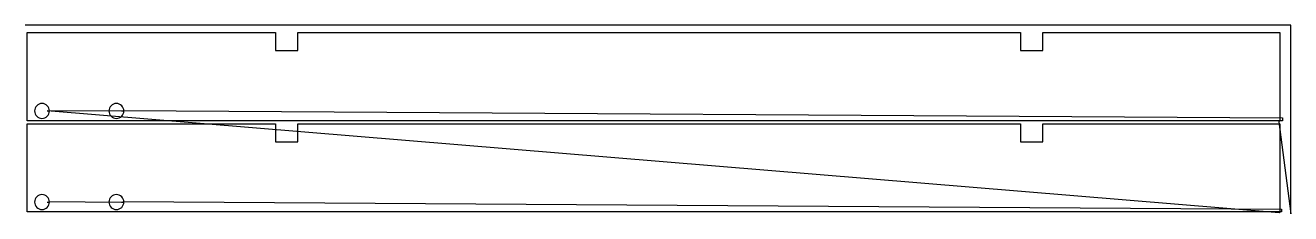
# Model space of a CAD drawing. Header units: metres. Extents: x 0 to 8498, y 0 to 1264.
import ezdxf

# ---------------------------------------------------------------- set-up
doc = ezdxf.new("R2010")
doc.units = ezdxf.units.M

msp = doc.modelspace()

# ---------------------------------------------------------------- linework, layer by layer
at = {"layer": 'TOOL_0'}
for p, q in [((1, 1263.963), (0, 1263.963)), ((8498.465, 1263.963), (1, 1263.963)), ((12, 623.596), (12, 1215.096)), ((12, 1215.096), (1679.5, 1215.096)), ((1679.5, 1215.096), (1679.5, 1094.346)), ((1829.5, 1094.346), (1829.5, 1215.096)), ((1829.5, 1215.096), (6683.5, 1215.096)), ((6683.5, 1215.096), (6683.5, 1094.346)), ((6833.5, 1094.346), (6833.5, 1215.096)), ((6833.5, 1215.096), (8426, 1215.096)), ((8426, 1215.096), (8426, 623.596)), ((8498.465, 1.002), (8498.465, 1263.963)), ((1679.5, 1094.346), (1829.5, 1094.346)), ((6683.5, 1094.346), (6833.5, 1094.346)), ((8420.946, 5.78), (147, 689.345)), ((147, 689.345), (162, 689.345)), ((162, 689.345), (158.464, 692.881)), ((158.464, 692.881), (647, 689.346)), ((647, 689.346), (662, 689.346)), ((662, 689.346), (658.464, 692.882)), ((658.464, 692.882), (8444.21, 643.797)), ((8426, 623.596), (12, 623.596)), ((12, 12.001), (12, 603.501)), ((12, 603.501), (1679.5, 603.501)), ((1679.5, 603.501), (1679.5, 482.751)), ((1829.5, 482.751), (1829.5, 603.501)), ((1829.5, 603.501), (6683.5, 603.501)), ((6683.5, 603.501), (6683.5, 482.751)), ((6833.5, 482.751), (6833.5, 603.501)), ((6833.5, 603.501), (8426, 603.501)), ((8426, 623.596), (8419.503, 616.509)), ((8419.503, 616.509), (8498.465, 0.002)), ((8444.21, 623.769), (8426, 623.596)), ((8426, 603.501), (8426, 12.001)), ((8444.21, 643.797), (8444.21, 623.769)), ((1679.5, 482.751), (1829.5, 482.751)), ((6683.5, 482.751), (6833.5, 482.751)), ((8426, 12.001), (12, 12.001)), ((147, 77.751), (162, 77.751)), ((162, 77.751), (158.464, 81.287)), ((158.464, 81.287), (647, 77.751)), ((647, 77.751), (662, 77.751)), ((662, 77.751), (658.464, 81.287)), ((658.464, 81.287), (8437.675, 30.218)), ((8426, 12.001), (8420.946, 5.78)), ((8437.675, 11.482), (8426, 12.001)), ((8437.675, 30.218), (8437.675, 11.482)), ((8498.465, 0.002), (8498.465, 1.002)), ((8498.465, 1.002), (8498.465, 0.002)), ((8498.465, 0.002), (8498.465, 1.002))]:
    msp.add_line(p, q, dxfattribs=at)
for centre, start, end in [((112, 689.345), 0, 180), ((112, 689.345), 180, 0), ((612, 689.346), 0, 180), ((612, 689.346), 180, 0), ((112, 77.751), 0, 180), ((612, 77.751), 0, 180), ((112, 77.751), 180, 0), ((612, 77.751), 180, 0)]:
    msp.add_arc(centre, 50, start, end, dxfattribs=at)

doc.saveas('drawing.dxf')
